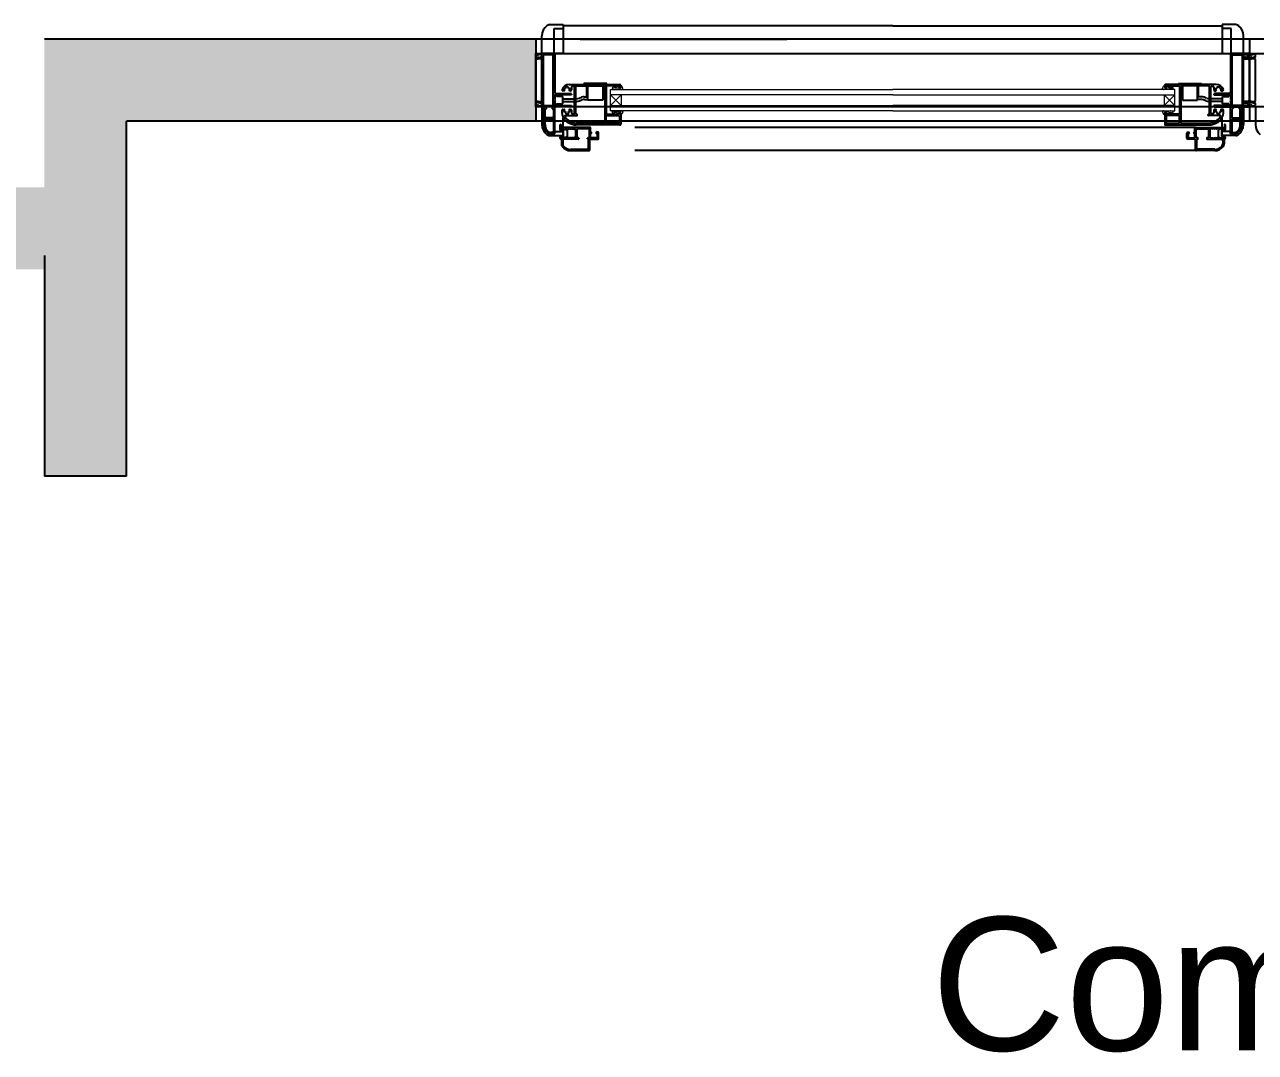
# Model space of a CAD drawing. Header units: millimetres. Extents: x 1.3 to 27.5, y 1.1 to 13.6.
# Drawn here: x 4.346 to 5.726, y 9.552 to 10.705 of the extents above; entities that cross this region are included whole.
import ezdxf

# ---------------------------------------------------------------- set-up
doc = ezdxf.new("R2010")
doc.units = ezdxf.units.MM
for name, color, linetype in [('PDF_Texto', 7, 'Continuous'), ('U-00-Carpinteria-Ventana-Hoja', 1, 'Continuous'), ('U-00-Carpinteria-Ventana-Marco', 2, 'Continuous'), ('U-00-Carpinteria-Ventana-Vano', 1, 'Continuous'), ('U-00-Muro-PANELES MADERA', 36, 'Continuous')]:
    doc.layers.add(name, color=color, linetype=linetype)
doc.layers.add('U-00-Carpinteria-Ventana-Vidrio', color=132, linetype='Continuous', lineweight=9, transparency=0.8)
doc.layers.add('U-00-Grafica-Hatch-Madera', color=7, linetype='Continuous', true_color=0xb8a47a)
doc.styles.add('PDF Arial', font='arial.ttf')

msp = doc.modelspace()

# ---------------------------------------------------------------- hatches: boundary and pattern name
at = {"layer": 'U-00-Grafica-Hatch-Madera', "true_color": 0x784a3b}
h = msp.add_hatch(color=27, dxfattribs=at)
h.dxf.hatch_style = 1
h.paths.add_polyline_path([(3.6679, 10.4305), (3.6679, 10.5209), (4.3678, 10.5225), (4.3679, 10.4305)])
at = {"layer": 'U-00-Muro-PANELES MADERA', "true_color": 0x784a3b}
h = msp.add_hatch(color=27, dxfattribs=at)
h.dxf.hatch_style = 1
h.paths.add_polyline_path([(4.919, 10.6887), (4.3679, 10.6887), (4.3679, 10.4995), (4.3679, 10.1986), (4.4599, 10.1986), (4.4599, 10.5967), (4.919, 10.5967)])

# ---------------------------------------------------------------- linework, layer by layer
at = {"layer": 'U-00-Carpinteria-Ventana-Hoja'}
for p, q in [((4.9506, 10.6308), (4.9493, 10.6308)), ((4.9499, 10.6322), (4.9499, 10.632)), ((4.9499, 10.632), (4.9506, 10.632)), ((4.9522, 10.6332), (4.9507, 10.6332)), ((4.9522, 10.6342), (4.9522, 10.6332)), ((4.9546, 10.6352), (4.9532, 10.6352)), ((4.9556, 10.6332), (4.9556, 10.6342)), ((4.9574, 10.6332), (4.9556, 10.6332)), ((4.9563, 10.6377), (5.013, 10.6377)), ((4.9567, 10.632), (4.9574, 10.632)), ((4.9579, 10.6308), (4.9567, 10.6308)), ((4.9574, 10.632), (4.9574, 10.6332)), ((4.9589, 10.6348), (4.9589, 10.6318)), ((4.9614, 10.6358), (4.9599, 10.6358)), ((4.9624, 10.6059), (4.9624, 10.6348)), ((4.9638, 10.6044), (4.9638, 10.6363)), ((4.9638, 10.6363), (4.9961, 10.6363)), ((4.9986, 10.639), (4.9727, 10.639)), ((4.9727, 10.639), (4.9727, 10.6377)), ((4.9727, 10.6377), (4.9986, 10.6377)), ((4.9762, 10.6241), (4.9762, 10.6363)), ((4.9773, 10.6201), (4.9773, 10.6363)), ((4.994, 10.6363), (4.994, 10.6201)), ((4.9951, 10.6226), (4.9951, 10.6363)), ((4.9961, 10.6363), (4.9961, 10.5954)), ((5.0125, 10.6363), (4.9976, 10.6363)), ((4.9976, 10.6363), (4.9976, 10.6044)), ((4.9986, 10.6377), (4.9986, 10.639)), ((5.0125, 10.6343), (5.0125, 10.6363)), ((5.0133, 10.6343), (5.0125, 10.6343)), ((5.014, 10.6367), (5.014, 10.635)), ((5.624, 10.6367), (5.624, 10.635)), ((5.6248, 10.6343), (5.6255, 10.6343)), ((5.6818, 10.6377), (5.625, 10.6377)), ((5.6255, 10.6343), (5.6255, 10.6363)), ((5.6255, 10.6363), (5.6405, 10.6363)), ((5.6395, 10.6377), (5.6395, 10.639)), ((5.6395, 10.639), (5.6654, 10.639)), ((5.6654, 10.6377), (5.6395, 10.6377)), ((5.6405, 10.6363), (5.6405, 10.6044)), ((5.6742, 10.6363), (5.642, 10.6363)), ((5.642, 10.6363), (5.642, 10.5954)), ((5.643, 10.6226), (5.643, 10.6363)), ((5.6441, 10.6363), (5.6441, 10.6201)), ((5.6608, 10.6201), (5.6608, 10.6363)), ((5.6619, 10.6241), (5.6619, 10.6363)), ((5.6654, 10.639), (5.6654, 10.6377)), ((5.6742, 10.6044), (5.6742, 10.6363)), ((5.6757, 10.6059), (5.6757, 10.6348)), ((5.6767, 10.6358), (5.6782, 10.6358)), ((5.6792, 10.6348), (5.6792, 10.6318)), ((5.6802, 10.6308), (5.6814, 10.6308)), ((5.6807, 10.632), (5.6807, 10.6332)), ((5.6807, 10.6332), (5.6825, 10.6332)), ((5.6814, 10.632), (5.6807, 10.632)), ((5.6825, 10.6332), (5.6825, 10.6342)), ((5.6835, 10.6352), (5.6849, 10.6352)), ((5.6859, 10.6342), (5.6859, 10.6332)), ((5.6859, 10.6332), (5.6874, 10.6332)), ((5.6882, 10.632), (5.6875, 10.632)), ((5.6875, 10.6308), (5.6888, 10.6308)), ((5.6882, 10.6322), (5.6882, 10.632)), ((4.9421, 10.6243), (4.9421, 10.6263)), ((4.9491, 10.6243), (4.9421, 10.6243)), ((4.9421, 10.6143), (4.9421, 10.6163)), ((4.9421, 10.6163), (4.9491, 10.6163)), ((4.9491, 10.6163), (4.9491, 10.6243)), ((4.9491, 10.6218), (4.9624, 10.6218)), ((4.9491, 10.6188), (4.9624, 10.6188)), ((4.9638, 10.6218), (4.9643, 10.6218)), ((4.9638, 10.6188), (4.9649, 10.6188)), ((4.9673, 10.6224), (4.9699, 10.6235)), ((4.968, 10.6194), (4.9706, 10.6205)), ((4.973, 10.6241), (4.9773, 10.6241)), ((4.9736, 10.6211), (4.9773, 10.6211)), ((4.994, 10.6201), (4.9773, 10.6201)), ((4.994, 10.6221), (4.9946, 10.6221)), ((5.6441, 10.6221), (5.6435, 10.6221)), ((5.6441, 10.6201), (5.6608, 10.6201)), ((5.6651, 10.6241), (5.6608, 10.6241)), ((5.6644, 10.6211), (5.6608, 10.6211)), ((5.6701, 10.6194), (5.6675, 10.6205)), ((5.6707, 10.6224), (5.6681, 10.6235)), ((5.6742, 10.6188), (5.6731, 10.6188)), ((5.6742, 10.6218), (5.6738, 10.6218)), ((5.689, 10.6218), (5.6757, 10.6218)), ((5.689, 10.6188), (5.6757, 10.6188)), ((5.689, 10.6163), (5.689, 10.6243)), ((5.689, 10.6243), (5.6959, 10.6243)), ((5.6959, 10.6163), (5.689, 10.6163)), ((5.6959, 10.6243), (5.6959, 10.6263)), ((5.6959, 10.6143), (5.6959, 10.6163)), ((4.9483, 10.6053), (4.9483, 10.6089)), ((4.9493, 10.6099), (4.9506, 10.6099)), ((4.9506, 10.6087), (4.9499, 10.6087)), ((4.9499, 10.6087), (4.9499, 10.6075)), ((4.9499, 10.6075), (4.9522, 10.6075)), ((4.9516, 10.6029), (4.9648, 10.6029)), ((4.9522, 10.6075), (4.9522, 10.6059)), ((4.9532, 10.6049), (4.9547, 10.6049)), ((4.9556, 10.6059), (4.9556, 10.6075)), ((4.9556, 10.6075), (4.9574, 10.6075)), ((4.9567, 10.6099), (4.9579, 10.6099)), ((4.9574, 10.6087), (4.9567, 10.6087)), ((4.9574, 10.6075), (4.9574, 10.6087)), ((4.9589, 10.6089), (4.9589, 10.6059)), ((4.9599, 10.6049), (4.9614, 10.6049)), ((4.9648, 10.6044), (4.9638, 10.6044)), ((4.9653, 10.6034), (4.9653, 10.6039)), ((4.9976, 10.6044), (5.0125, 10.6044)), ((4.9976, 10.5949), (4.9976, 10.6024)), ((4.9981, 10.6029), (5.012, 10.6029)), ((5.0125, 10.6044), (5.0125, 10.6064)), ((5.0125, 10.6064), (5.0133, 10.6064)), ((5.0125, 10.6024), (5.0125, 10.5949)), ((5.014, 10.6056), (5.014, 10.5934)), ((5.624, 10.6056), (5.624, 10.5934)), ((5.6255, 10.6064), (5.6248, 10.6064)), ((5.6255, 10.6044), (5.6255, 10.6064)), ((5.6405, 10.6044), (5.6255, 10.6044)), ((5.6255, 10.6024), (5.6255, 10.5949)), ((5.64, 10.6029), (5.626, 10.6029)), ((5.6405, 10.5949), (5.6405, 10.6024)), ((5.6727, 10.6034), (5.6727, 10.6039)), ((5.6732, 10.6044), (5.6742, 10.6044)), ((5.6865, 10.6029), (5.6732, 10.6029)), ((5.6782, 10.6049), (5.6767, 10.6049)), ((5.6792, 10.6089), (5.6792, 10.6059)), ((5.6814, 10.6099), (5.6802, 10.6099)), ((5.6807, 10.6075), (5.6807, 10.6087)), ((5.6807, 10.6087), (5.6814, 10.6087)), ((5.6824, 10.6075), (5.6807, 10.6075)), ((5.6824, 10.6059), (5.6824, 10.6075)), ((5.6849, 10.6049), (5.6834, 10.6049)), ((5.6882, 10.6075), (5.6859, 10.6075)), ((5.6859, 10.6075), (5.6859, 10.6059)), ((5.6888, 10.6099), (5.6875, 10.6099)), ((5.6875, 10.6087), (5.6882, 10.6087)), ((5.6882, 10.6087), (5.6882, 10.6075)), ((5.6898, 10.6053), (5.6898, 10.6089)), ((4.9951, 10.5944), (4.9641, 10.5944)), ((5.013, 10.5924), (4.9641, 10.5924)), ((5.012, 10.5944), (4.9981, 10.5944)), ((5.625, 10.5924), (5.6739, 10.5924)), ((5.626, 10.5944), (5.64, 10.5944)), ((5.643, 10.5944), (5.6739, 10.5944))]:
    msp.add_line(p, q, dxfattribs=at)
for centre, radius, start, end in [((4.9563, 10.6293), 0.00846, 89.9334, 160.5221), ((4.9493, 10.6318), 0.000996, 160.5221, 270), ((4.9507, 10.6323), 0.000846, 92.1062, 190.202), ((4.9506, 10.6314), 0.000597, 270, 90), ((4.9532, 10.6342), 0.000996, 90, 180), ((4.9546, 10.6342), 0.000996, 360, 90), ((4.9567, 10.6314), 0.000597, 90, 270), ((4.9579, 10.6318), 0.000996, 270, 360), ((4.9599, 10.6348), 0.000996, 90.0006, 180), ((4.9614, 10.6348), 0.000996, 360, 90.0006), ((5.013, 10.6367), 0.000996, 360, 90.0008), ((5.0133, 10.635), 0.000747, 270, 360), ((5.625, 10.6367), 0.000996, 89.9992, 180), ((5.6248, 10.635), 0.000747, 180, 270), ((5.6767, 10.6348), 0.000996, 89.9994, 180), ((5.6782, 10.6348), 0.000996, 0, 89.9994), ((5.6802, 10.6318), 0.000996, 180, 270), ((5.6814, 10.6314), 0.000597, 270, 90), ((5.6818, 10.6293), 0.00846, 19.4779, 90.0666), ((5.6835, 10.6342), 0.000996, 90, 180), ((5.6849, 10.6342), 0.000996, 0, 90), ((5.6875, 10.6314), 0.000597, 90, 270), ((5.6873, 10.6323), 0.000846, 349.798, 87.8938), ((5.6888, 10.6318), 0.000996, 270, 19.4779), ((4.9643, 10.6298), 0.00797, 270, 292.5568), ((4.9649, 10.6268), 0.00797, 270, 292.5568), ((4.973, 10.6161), 0.00797, 90, 112.5568), ((4.9736, 10.6131), 0.00797, 90, 112.5568), ((4.9946, 10.6226), 0.000498, 270, 360), ((5.6435, 10.6226), 0.000498, 180, 270), ((5.6644, 10.6131), 0.00797, 67.4432, 90), ((5.6651, 10.6161), 0.00797, 67.4432, 90), ((5.6731, 10.6268), 0.00797, 247.4432, 270), ((5.6738, 10.6298), 0.00797, 247.4432, 270), ((4.9493, 10.6089), 0.000996, 90, 180), ((4.9563, 10.6053), 0.00797, 180, 206.2865), ((4.9641, 10.6092), 0.0167, 206.2865, 270), ((4.9506, 10.6093), 0.000597, 270, 90), ((4.9516, 10.6024), 0.000498, 89.9992, 208.3925), ((4.9641, 10.6092), 0.0147, 208.3925, 270), ((4.9532, 10.6059), 0.000996, 180, 270), ((4.9547, 10.6059), 0.000996, 270, 360), ((4.9567, 10.6093), 0.000597, 90, 270), ((4.9579, 10.6089), 0.000996, 360, 90), ((4.9599, 10.6059), 0.000996, 180, 269.9994), ((4.9614, 10.6059), 0.000996, 269.9994, 360), ((4.9648, 10.6039), 0.000498, 359.9992, 90), ((4.9648, 10.6034), 0.000498, 269.9992, 359.9992), ((4.9981, 10.6024), 0.000498, 89.9992, 180), ((5.012, 10.6024), 0.000498, 360, 89.9992), ((5.0133, 10.6056), 0.000747, 360, 90), ((5.6248, 10.6056), 0.000747, 90, 180), ((5.626, 10.6024), 0.000498, 90.0008, 180), ((5.64, 10.6024), 0.000498, 0, 90.0008), ((5.6732, 10.6039), 0.000498, 90, 180.0008), ((5.6732, 10.6034), 0.000498, 180.0008, 270.0008), ((5.6739, 10.6092), 0.0147, 270, 331.6075), ((5.6739, 10.6092), 0.0167, 270, 333.7135), ((5.6767, 10.6059), 0.000996, 180, 270.0006), ((5.6782, 10.6059), 0.000996, 270.0006, 0), ((5.6802, 10.6089), 0.000996, 90, 180), ((5.6814, 10.6093), 0.000597, 270, 90), ((5.6834, 10.6059), 0.000996, 180, 270), ((5.6849, 10.6059), 0.000996, 270, 0), ((5.6865, 10.6024), 0.000498, 331.6075, 90.0008), ((5.6875, 10.6093), 0.000597, 90, 270), ((5.6888, 10.6089), 0.000996, 0, 90), ((5.6818, 10.6053), 0.00797, 333.7135, 0), ((4.9951, 10.5954), 0.000996, 270, 360), ((4.9981, 10.5949), 0.000498, 180, 270), ((5.012, 10.5949), 0.000498, 270, 360), ((5.013, 10.5934), 0.000996, 270, 360), ((5.625, 10.5934), 0.000996, 180, 270), ((5.626, 10.5949), 0.000498, 180, 270), ((5.64, 10.5949), 0.000498, 270, 0), ((5.643, 10.5954), 0.000996, 180, 270)]:
    msp.add_arc(centre, radius, start, end, dxfattribs=at)
at = {"layer": 'U-00-Carpinteria-Ventana-Marco'}
for p, q in [((4.9343, 10.705), (4.9496, 10.705)), ((4.9396, 10.6726), (4.9396, 10.7005)), ((4.9396, 10.7005), (4.9496, 10.7005)), ((4.9496, 10.705), (4.9496, 10.6726)), ((5.319, 10.7035), (4.9496, 10.7035)), ((5.319, 10.7035), (5.6885, 10.7035)), ((5.6885, 10.705), (5.6885, 10.6726)), ((5.7038, 10.705), (5.6885, 10.705)), ((5.6984, 10.7005), (5.6885, 10.7005)), ((5.6984, 10.6726), (5.6984, 10.7005)), ((4.9257, 10.6726), (4.9257, 10.6925)), ((5.7124, 10.6726), (5.7124, 10.6925)), ((4.919, 10.6719), (4.919, 10.6726)), ((4.919, 10.6726), (4.9401, 10.6726)), ((4.919, 10.6726), (4.919, 10.6719)), ((4.919, 10.6662), (4.919, 10.6686)), ((4.919, 10.6686), (4.92, 10.6686)), ((4.921, 10.6705), (4.9193, 10.6715)), ((4.92, 10.6686), (4.92, 10.6679)), ((4.9209, 10.6679), (4.9235, 10.6686)), ((4.9221, 10.6714), (4.9217, 10.6707)), ((4.9252, 10.6714), (4.9221, 10.6714)), ((4.9235, 10.6686), (4.924, 10.6686)), ((4.9245, 10.6681), (4.9245, 10.6679)), ((4.9496, 10.6726), (4.9257, 10.6726)), ((4.9257, 10.6684), (4.9257, 10.6709)), ((4.9272, 10.6706), (4.9272, 10.6148)), ((4.9379, 10.6711), (4.9277, 10.6711)), ((4.9384, 10.6148), (4.9384, 10.6706)), ((4.9401, 10.6726), (4.9401, 10.6288)), ((5.6885, 10.6726), (5.7124, 10.6726)), ((5.719, 10.6726), (5.6979, 10.6726)), ((5.6979, 10.6726), (5.6979, 10.6288)), ((5.6997, 10.6148), (5.6997, 10.6706)), ((5.7002, 10.6711), (5.7104, 10.6711)), ((5.7109, 10.6706), (5.7109, 10.6148)), ((5.7124, 10.6684), (5.7124, 10.6709)), ((5.7129, 10.6714), (5.7159, 10.6714)), ((5.7136, 10.6681), (5.7136, 10.6679)), ((5.7146, 10.6686), (5.7141, 10.6686)), ((5.7171, 10.6679), (5.7146, 10.6686)), ((5.7159, 10.6714), (5.7164, 10.6707)), ((5.717, 10.6705), (5.7188, 10.6715)), ((5.719, 10.6686), (5.718, 10.6686)), ((5.718, 10.6686), (5.718, 10.6679)), ((5.719, 10.6719), (5.719, 10.6726)), ((5.719, 10.6726), (5.719, 10.6719)), ((5.719, 10.6719), (5.719, 10.6726)), ((5.719, 10.6726), (5.7401, 10.6726)), ((5.719, 10.6726), (5.719, 10.6719)), ((5.719, 10.6662), (5.719, 10.6686)), ((5.719, 10.6662), (5.719, 10.6686)), ((5.719, 10.6686), (5.72, 10.6686)), ((5.721, 10.6705), (5.7193, 10.6715)), ((5.72, 10.6686), (5.72, 10.6679)), ((5.7209, 10.6679), (5.7235, 10.6686)), ((5.7221, 10.6714), (5.7217, 10.6707)), ((5.7252, 10.6714), (5.7221, 10.6714)), ((5.7235, 10.6686), (5.724, 10.6686)), ((5.7245, 10.6681), (5.7245, 10.6679)), ((5.7257, 10.6684), (5.7257, 10.6709)), ((4.9202, 10.6655), (4.919, 10.6662)), ((4.92, 10.6679), (4.9209, 10.6679)), ((4.9252, 10.6667), (4.9202, 10.6667)), ((4.9202, 10.6667), (4.9202, 10.6655)), ((4.9245, 10.6679), (4.9252, 10.6679)), ((4.9257, 10.6442), (4.9257, 10.6662)), ((5.7124, 10.6442), (5.7124, 10.6662)), ((5.7136, 10.6679), (5.7129, 10.6679)), ((5.7129, 10.6667), (5.7178, 10.6667)), ((5.718, 10.6679), (5.7171, 10.6679)), ((5.7178, 10.6667), (5.7178, 10.6655)), ((5.7178, 10.6655), (5.719, 10.6662)), ((5.7202, 10.6655), (5.719, 10.6662)), ((5.72, 10.6679), (5.7209, 10.6679)), ((5.7252, 10.6667), (5.7202, 10.6667)), ((5.7202, 10.6667), (5.7202, 10.6655)), ((5.7245, 10.6679), (5.7252, 10.6679)), ((5.7257, 10.6442), (5.7257, 10.6662)), ((4.9257, 10.6192), (4.9257, 10.6442)), ((5.7124, 10.6192), (5.7124, 10.6442)), ((5.7257, 10.6192), (5.7257, 10.6442)), ((4.9411, 10.6278), (4.9579, 10.6278)), ((4.9589, 10.6268), (4.9589, 10.6263)), ((5.6792, 10.6268), (5.6792, 10.6263)), ((5.6969, 10.6278), (5.6802, 10.6278)), ((4.919, 10.6192), (4.9202, 10.6199)), ((4.919, 10.6168), (4.919, 10.6192)), ((4.92, 10.6168), (4.919, 10.6168)), ((4.919, 10.6129), (4.919, 10.6135)), ((4.9579, 10.6129), (4.919, 10.6129)), ((4.9193, 10.6139), (4.921, 10.6149)), ((4.9209, 10.6175), (4.92, 10.6175)), ((4.92, 10.6175), (4.92, 10.6168)), ((4.9202, 10.6199), (4.9202, 10.6187)), ((4.9202, 10.6187), (4.9252, 10.6187)), ((4.9235, 10.6168), (4.9209, 10.6175)), ((4.9217, 10.6148), (4.9221, 10.614)), ((4.9221, 10.614), (4.9252, 10.614)), ((4.924, 10.6168), (4.9235, 10.6168)), ((4.9252, 10.6175), (4.9245, 10.6175)), ((4.9245, 10.6175), (4.9245, 10.6173)), ((4.9256, 10.6156), (4.9256, 10.6156)), ((4.9257, 10.6145), (4.9257, 10.617)), ((4.9496, 10.6129), (4.9257, 10.6129)), ((4.9257, 10.6129), (4.9257, 10.5929)), ((4.9277, 10.6143), (4.9379, 10.6143)), ((4.9278, 10.6129), (4.9278, 10.5929)), ((4.929, 10.6129), (4.9278, 10.6129)), ((4.9313, 10.6124), (4.929, 10.6129)), ((4.939, 10.6129), (4.9367, 10.6124)), ((4.9401, 10.6129), (4.939, 10.6129)), ((4.9401, 10.6258), (4.9401, 10.6218)), ((4.9401, 10.6218), (4.9406, 10.6213)), ((4.9406, 10.6213), (4.9401, 10.6208)), ((4.9401, 10.6208), (4.9401, 10.6198)), ((4.9401, 10.6198), (4.9406, 10.6193)), ((4.9406, 10.6193), (4.9401, 10.6188)), ((4.9401, 10.6188), (4.9401, 10.6148)), ((4.9401, 10.5825), (4.9401, 10.6129)), ((4.9589, 10.6263), (4.9406, 10.6263)), ((4.9406, 10.6143), (4.9589, 10.6143)), ((4.9589, 10.6143), (4.9589, 10.6138)), ((5.6792, 10.6263), (5.6974, 10.6263)), ((5.6974, 10.6143), (5.6792, 10.6143)), ((5.6792, 10.6143), (5.6792, 10.6138)), ((5.6802, 10.6129), (5.719, 10.6129)), ((5.6885, 10.6129), (5.7124, 10.6129)), ((5.6979, 10.6218), (5.6974, 10.6213)), ((5.6974, 10.6213), (5.6979, 10.6208)), ((5.6979, 10.6198), (5.6974, 10.6193)), ((5.6974, 10.6193), (5.6979, 10.6188)), ((5.6979, 10.6258), (5.6979, 10.6218)), ((5.6979, 10.6208), (5.6979, 10.6198)), ((5.6979, 10.6188), (5.6979, 10.6148)), ((5.6979, 10.5825), (5.6979, 10.6129)), ((5.6979, 10.6129), (5.6991, 10.6129)), ((5.6991, 10.6129), (5.7014, 10.6124)), ((5.7104, 10.6143), (5.7002, 10.6143)), ((5.7068, 10.6124), (5.7091, 10.6129)), ((5.7091, 10.6129), (5.7103, 10.6129)), ((5.7103, 10.6129), (5.7103, 10.5929)), ((5.7124, 10.6145), (5.7124, 10.617)), ((5.7124, 10.6156), (5.7124, 10.6156)), ((5.7124, 10.6129), (5.7124, 10.5929)), ((5.7178, 10.6187), (5.7129, 10.6187)), ((5.7129, 10.6175), (5.7136, 10.6175)), ((5.7159, 10.614), (5.7129, 10.614)), ((5.7136, 10.6175), (5.7136, 10.6173)), ((5.7141, 10.6168), (5.7146, 10.6168)), ((5.7146, 10.6168), (5.7171, 10.6175)), ((5.7164, 10.6148), (5.7159, 10.614)), ((5.7188, 10.6139), (5.717, 10.6149)), ((5.7171, 10.6175), (5.718, 10.6175)), ((5.719, 10.6192), (5.7178, 10.6199)), ((5.7178, 10.6199), (5.7178, 10.6187)), ((5.718, 10.6175), (5.718, 10.6168)), ((5.718, 10.6168), (5.719, 10.6168)), ((5.719, 10.6192), (5.7202, 10.6199)), ((5.719, 10.6168), (5.719, 10.6192)), ((5.719, 10.6168), (5.719, 10.6192)), ((5.72, 10.6168), (5.719, 10.6168)), ((5.719, 10.6129), (5.719, 10.6135)), ((5.719, 10.6129), (5.719, 10.6135)), ((5.7579, 10.6129), (5.719, 10.6129)), ((5.7193, 10.6139), (5.721, 10.6149)), ((5.7209, 10.6175), (5.72, 10.6175)), ((5.72, 10.6175), (5.72, 10.6168)), ((5.7202, 10.6199), (5.7202, 10.6187)), ((5.7202, 10.6187), (5.7252, 10.6187)), ((5.7235, 10.6168), (5.7209, 10.6175)), ((5.7217, 10.6148), (5.7221, 10.614)), ((5.7221, 10.614), (5.7252, 10.614)), ((5.724, 10.6168), (5.7235, 10.6168)), ((5.7252, 10.6175), (5.7245, 10.6175)), ((5.7245, 10.6175), (5.7245, 10.6173)), ((5.7256, 10.6156), (5.7256, 10.6156)), ((5.7257, 10.6145), (5.7257, 10.617)), ((5.7496, 10.6129), (5.7257, 10.6129)), ((5.7257, 10.6129), (5.7257, 10.5929)), ((4.9293, 10.6099), (4.9313, 10.6119)), ((4.9293, 10.6014), (4.9293, 10.6099)), ((4.9377, 10.6004), (4.9303, 10.6004)), ((4.9313, 10.6119), (4.9313, 10.6124)), ((4.9367, 10.6124), (4.9367, 10.6119)), ((4.9367, 10.6119), (4.9387, 10.6099)), ((4.9387, 10.6099), (4.9387, 10.6014)), ((4.9496, 10.5805), (4.9496, 10.6009)), ((5.6885, 10.5805), (5.6885, 10.6009)), ((5.7014, 10.6119), (5.6994, 10.6099)), ((5.6994, 10.6099), (5.6994, 10.6014)), ((5.7004, 10.6004), (5.7078, 10.6004)), ((5.7014, 10.6124), (5.7014, 10.6119)), ((5.7068, 10.6119), (5.7068, 10.6124)), ((5.7088, 10.6099), (5.7068, 10.6119)), ((5.7088, 10.6014), (5.7088, 10.6099)), ((4.9293, 10.5929), (4.9293, 10.5979)), ((4.9303, 10.5989), (4.9377, 10.5989)), ((4.9387, 10.5979), (4.9387, 10.585)), ((4.946, 10.5873), (4.946, 10.5924)), ((4.9465, 10.5929), (4.9465, 10.5929)), ((4.9495, 10.586), (4.9469, 10.5864)), ((4.947, 10.5925), (4.9474, 10.5884)), ((4.9794, 10.5895), (4.9482, 10.5895)), ((4.9482, 10.588), (4.9485, 10.588)), ((4.9484, 10.5875), (4.949, 10.5875)), ((4.9485, 10.588), (4.949, 10.5875)), ((4.949, 10.5875), (4.9495, 10.588)), ((4.949, 10.5875), (4.9495, 10.588)), ((4.9495, 10.588), (4.9505, 10.588)), ((4.9495, 10.588), (4.95, 10.5875)), ((4.95, 10.5875), (4.951, 10.5875)), ((4.95, 10.5804), (4.95, 10.5855)), ((4.9505, 10.588), (4.951, 10.5875)), ((4.951, 10.5875), (4.9515, 10.588)), ((4.951, 10.5875), (4.9515, 10.588)), ((4.9515, 10.588), (4.9525, 10.588)), ((4.9515, 10.588), (4.952, 10.5875)), ((4.952, 10.5875), (4.953, 10.5875)), ((4.9525, 10.588), (4.953, 10.5875)), ((4.953, 10.5875), (4.9535, 10.588)), ((4.9535, 10.588), (4.9545, 10.588)), ((4.954, 10.5865), (4.954, 10.5795)), ((4.9545, 10.588), (4.955, 10.5875)), ((4.955, 10.5875), (4.9555, 10.588)), ((4.9555, 10.588), (4.9565, 10.588)), ((4.9565, 10.588), (4.9569, 10.5875)), ((4.9569, 10.5875), (4.9574, 10.588)), ((4.9574, 10.588), (4.9584, 10.588)), ((4.9584, 10.588), (4.9589, 10.5875)), ((4.9589, 10.5875), (4.9594, 10.588)), ((4.9594, 10.588), (4.9624, 10.588)), ((4.9634, 10.587), (4.9634, 10.579)), ((4.9789, 10.588), (4.9649, 10.588)), ((4.9649, 10.588), (4.9649, 10.578)), ((4.9789, 10.578), (4.9789, 10.588)), ((4.9803, 10.5842), (4.9803, 10.5885)), ((5.6587, 10.5895), (5.0299, 10.5895)), ((5.6577, 10.5842), (5.6577, 10.5885)), ((5.6587, 10.5895), (5.6898, 10.5895)), ((5.6592, 10.588), (5.6732, 10.588)), ((5.6592, 10.578), (5.6592, 10.588)), ((5.6732, 10.588), (5.6732, 10.578)), ((5.6747, 10.587), (5.6747, 10.579)), ((5.6786, 10.588), (5.6756, 10.588)), ((5.6791, 10.5875), (5.6786, 10.588)), ((5.6796, 10.588), (5.6791, 10.5875)), ((5.6806, 10.588), (5.6796, 10.588)), ((5.6811, 10.5875), (5.6806, 10.588)), ((5.6816, 10.588), (5.6811, 10.5875)), ((5.6826, 10.588), (5.6816, 10.588)), ((5.6831, 10.5875), (5.6826, 10.588)), ((5.6836, 10.588), (5.6831, 10.5875)), ((5.6846, 10.588), (5.6836, 10.588)), ((5.6841, 10.5865), (5.6841, 10.5795)), ((5.6851, 10.5875), (5.6846, 10.588)), ((5.6856, 10.588), (5.6851, 10.5875)), ((5.6861, 10.5875), (5.6851, 10.5875)), ((5.6866, 10.588), (5.6856, 10.588)), ((5.6866, 10.588), (5.6861, 10.5875)), ((5.6871, 10.5875), (5.6866, 10.588)), ((5.6871, 10.5875), (5.6866, 10.588)), ((5.6876, 10.588), (5.6871, 10.5875)), ((5.6881, 10.5875), (5.6871, 10.5875)), ((5.6886, 10.588), (5.6876, 10.588)), ((5.6886, 10.588), (5.6881, 10.5875)), ((5.6881, 10.5804), (5.6881, 10.5855)), ((5.6885, 10.586), (5.6912, 10.5864)), ((5.6891, 10.5875), (5.6886, 10.588)), ((5.6891, 10.5875), (5.6886, 10.588)), ((5.6896, 10.588), (5.6891, 10.5875)), ((5.6897, 10.5875), (5.6891, 10.5875)), ((5.6898, 10.588), (5.6896, 10.588)), ((5.691, 10.5925), (5.6907, 10.5884)), ((5.6916, 10.5929), (5.6915, 10.5929)), ((5.6921, 10.5873), (5.6921, 10.5924)), ((5.6994, 10.5979), (5.6994, 10.585)), ((5.7078, 10.5989), (5.7004, 10.5989)), ((5.7088, 10.5929), (5.7088, 10.5979)), ((4.9343, 10.5805), (4.9496, 10.5805)), ((4.9377, 10.584), (4.9354, 10.584)), ((4.9354, 10.5825), (4.9401, 10.5825)), ((4.9401, 10.585), (4.9496, 10.585)), ((4.946, 10.578), (4.946, 10.5786)), ((4.9469, 10.5796), (4.9495, 10.5799)), ((4.9475, 10.577), (4.947, 10.577)), ((4.949, 10.5785), (4.9475, 10.5785)), ((4.9475, 10.5785), (4.9475, 10.577)), ((4.9475, 10.5775), (4.9475, 10.5712)), ((4.9485, 10.578), (4.948, 10.578)), ((4.949, 10.5785), (4.9485, 10.578)), ((4.9495, 10.578), (4.949, 10.5785)), ((4.9495, 10.578), (4.949, 10.5785)), ((4.949, 10.5755), (4.949, 10.5712)), ((4.95, 10.5785), (4.9495, 10.578)), ((4.9505, 10.578), (4.9495, 10.578)), ((4.951, 10.5785), (4.95, 10.5785)), ((4.9664, 10.5765), (4.95, 10.5765)), ((4.951, 10.5785), (4.9505, 10.578)), ((4.9515, 10.578), (4.951, 10.5785)), ((4.9515, 10.578), (4.951, 10.5785)), ((4.952, 10.5785), (4.9515, 10.578)), ((4.9525, 10.578), (4.9515, 10.578)), ((4.953, 10.5785), (4.952, 10.5785)), ((4.953, 10.5785), (4.9525, 10.578)), ((4.9535, 10.578), (4.953, 10.5785)), ((4.9545, 10.578), (4.9535, 10.578)), ((4.955, 10.5785), (4.9545, 10.578)), ((4.9555, 10.578), (4.955, 10.5785)), ((4.9565, 10.578), (4.9555, 10.578)), ((4.9569, 10.5785), (4.9565, 10.578)), ((4.9574, 10.578), (4.9569, 10.5785)), ((4.9584, 10.578), (4.9574, 10.578)), ((4.9589, 10.5785), (4.9584, 10.578)), ((4.9594, 10.578), (4.9589, 10.5785)), ((4.9624, 10.578), (4.9594, 10.578)), ((4.9649, 10.578), (4.9664, 10.578)), ((4.9669, 10.5775), (4.9669, 10.577)), ((4.9769, 10.577), (4.9769, 10.5775)), ((4.9774, 10.578), (4.9789, 10.578)), ((4.9779, 10.5656), (4.9779, 10.576)), ((4.9794, 10.5646), (4.9794, 10.5765)), ((4.9794, 10.5765), (4.9883, 10.5765)), ((4.9809, 10.5842), (4.9803, 10.5842)), ((4.9803, 10.5785), (4.9803, 10.5825)), ((4.9808, 10.583), (4.9809, 10.583)), ((4.9873, 10.578), (4.9808, 10.578)), ((4.9883, 10.5842), (4.9871, 10.5842)), ((4.9871, 10.583), (4.9873, 10.583)), ((4.9878, 10.5825), (4.9878, 10.5785)), ((4.9893, 10.5775), (4.9893, 10.5832)), ((5.6488, 10.5775), (5.6488, 10.5832)), ((5.6498, 10.5842), (5.651, 10.5842)), ((5.6587, 10.5765), (5.6498, 10.5765)), ((5.6503, 10.5825), (5.6503, 10.5785)), ((5.651, 10.583), (5.6508, 10.583)), ((5.6508, 10.578), (5.6572, 10.578)), ((5.6571, 10.5842), (5.6577, 10.5842)), ((5.6572, 10.583), (5.6571, 10.583)), ((5.6577, 10.5785), (5.6577, 10.5825)), ((5.6587, 10.5646), (5.6587, 10.5765)), ((5.6607, 10.578), (5.6592, 10.578)), ((5.6602, 10.5656), (5.6602, 10.576)), ((5.6612, 10.577), (5.6612, 10.5775)), ((5.6712, 10.5775), (5.6712, 10.577)), ((5.6732, 10.578), (5.6717, 10.578)), ((5.6717, 10.5765), (5.6881, 10.5765)), ((5.6756, 10.578), (5.6786, 10.578)), ((5.6786, 10.578), (5.6791, 10.5785)), ((5.6791, 10.5785), (5.6796, 10.578)), ((5.6796, 10.578), (5.6806, 10.578)), ((5.6806, 10.578), (5.6811, 10.5785)), ((5.6811, 10.5785), (5.6816, 10.578)), ((5.6816, 10.578), (5.6826, 10.578)), ((5.6826, 10.578), (5.6831, 10.5785)), ((5.6831, 10.5785), (5.6836, 10.578)), ((5.6836, 10.578), (5.6846, 10.578)), ((5.6846, 10.578), (5.6851, 10.5785)), ((5.6851, 10.5785), (5.6856, 10.578)), ((5.6851, 10.5785), (5.6861, 10.5785)), ((5.6856, 10.578), (5.6866, 10.578)), ((5.6861, 10.5785), (5.6866, 10.578)), ((5.6866, 10.578), (5.6871, 10.5785)), ((5.6866, 10.578), (5.6871, 10.5785)), ((5.6871, 10.5785), (5.6876, 10.578)), ((5.6871, 10.5785), (5.6881, 10.5785)), ((5.6876, 10.578), (5.6886, 10.578)), ((5.6881, 10.5785), (5.6886, 10.578)), ((5.6979, 10.585), (5.6885, 10.585)), ((5.7038, 10.5805), (5.6885, 10.5805)), ((5.6912, 10.5796), (5.6885, 10.5799)), ((5.6886, 10.578), (5.6891, 10.5785)), ((5.6886, 10.578), (5.6891, 10.5785)), ((5.6891, 10.5785), (5.6896, 10.578)), ((5.6891, 10.5785), (5.6906, 10.5785)), ((5.6891, 10.5755), (5.6891, 10.5712)), ((5.6896, 10.578), (5.6901, 10.578)), ((5.6906, 10.5785), (5.6906, 10.577)), ((5.6906, 10.5775), (5.6906, 10.5712)), ((5.6906, 10.577), (5.6911, 10.577)), ((5.6921, 10.578), (5.6921, 10.5786)), ((5.7026, 10.5825), (5.6979, 10.5825)), ((5.7004, 10.584), (5.7026, 10.584)), ((4.9579, 10.5651), (4.9774, 10.5651)), ((4.9579, 10.5636), (4.9784, 10.5636)), ((5.6597, 10.5636), (5.0299, 10.5636)), ((5.6801, 10.5636), (5.6597, 10.5636)), ((5.6801, 10.5651), (5.6607, 10.5651))]:
    msp.add_line(p, q, dxfattribs=at)
for centre, radius, start, end in [((4.9397, 10.6925), 0.014, 128.2132, 180), ((4.9354, 10.698), 0.00707, 99.6276, 128.2132), ((5.7026, 10.698), 0.00707, 51.7868, 80.3724), ((5.6983, 10.6925), 0.014, 0, 51.7868), ((4.9195, 10.6719), 0.000498, 180, 240), ((4.9213, 10.6709), 0.000498, 240, 330), ((4.924, 10.6681), 0.000498, 360, 90), ((4.9252, 10.6709), 0.000498, 360, 90), ((4.9252, 10.6684), 0.000498, 270, 360), ((4.9277, 10.6706), 0.000498, 90, 180), ((4.9379, 10.6706), 0.000498, 360, 90), ((5.7002, 10.6706), 0.000498, 90, 180), ((5.7104, 10.6706), 0.000498, 0, 90), ((5.7129, 10.6709), 0.000498, 90, 180), ((5.7129, 10.6684), 0.000498, 180, 270), ((5.7141, 10.6681), 0.000498, 90, 180), ((5.7168, 10.6709), 0.000498, 210, 300), ((5.7185, 10.6719), 0.000498, 300, 0), ((5.7195, 10.6719), 0.000498, 180, 240), ((5.7213, 10.6709), 0.000498, 240, 330), ((5.724, 10.6681), 0.000498, 360, 90), ((5.7252, 10.6709), 0.000498, 360, 90), ((5.7252, 10.6684), 0.000498, 270, 360), ((4.9252, 10.6662), 0.000498, 360, 90), ((5.7129, 10.6662), 0.000498, 90, 180), ((5.7252, 10.6662), 0.000498, 360, 90), ((4.9411, 10.6288), 0.000996, 180, 270), ((4.9579, 10.6268), 0.000996, 360, 90), ((5.6802, 10.6268), 0.000996, 90, 180), ((5.6969, 10.6288), 0.000996, 270, 0), ((4.9195, 10.6135), 0.000498, 120, 180), ((4.9213, 10.6145), 0.000498, 30, 120), ((4.924, 10.6173), 0.000498, 270, 360), ((4.9252, 10.6192), 0.000498, 270, 360), ((4.9252, 10.617), 0.000498, 360, 90), ((4.9252, 10.6145), 0.000498, 270, 360), ((4.9277, 10.6148), 0.000498, 180, 270), ((4.9379, 10.6148), 0.000498, 270, 360), ((4.9406, 10.6258), 0.000498, 90, 180), ((4.9406, 10.6148), 0.000498, 180, 270), ((4.9579, 10.6138), 0.000996, 270, 360), ((5.6802, 10.6138), 0.000996, 180, 270), ((5.6974, 10.6258), 0.000498, 0, 90), ((5.6974, 10.6148), 0.000498, 270, 0), ((5.7002, 10.6148), 0.000498, 180, 270), ((5.7104, 10.6148), 0.000498, 270, 0), ((5.7129, 10.6192), 0.000498, 180, 270), ((5.7129, 10.617), 0.000498, 90, 180), ((5.7129, 10.6145), 0.000498, 180, 270), ((5.7141, 10.6173), 0.000498, 180, 270), ((5.7168, 10.6145), 0.000498, 60, 150), ((5.7185, 10.6135), 0.000498, 0, 60), ((5.7195, 10.6135), 0.000498, 120, 180), ((5.7213, 10.6145), 0.000498, 30, 120), ((5.724, 10.6173), 0.000498, 270, 360), ((5.7252, 10.6192), 0.000498, 270, 360), ((5.7252, 10.617), 0.000498, 360, 90), ((5.7252, 10.6145), 0.000498, 270, 360), ((4.9303, 10.6014), 0.000996, 180, 270), ((4.9377, 10.6014), 0.000996, 270, 360), ((5.7004, 10.6014), 0.000996, 180, 270), ((5.7078, 10.6014), 0.000996, 270, 0), ((4.9397, 10.5929), 0.014, 180, 231.7868), ((4.9397, 10.5929), 0.0119, 180, 231.7868), ((4.9303, 10.5979), 0.000996, 90, 180), ((4.9397, 10.5929), 0.0105, 180, 231.7868), ((4.9377, 10.5979), 0.000996, 360, 90), ((4.9465, 10.5924), 0.000498, 90, 180), ((4.947, 10.5873), 0.000996, 180, 262.875), ((4.9465, 10.5924), 0.000498, 4.7201, 90), ((4.9484, 10.5885), 0.000996, 184.7201, 270), ((4.9482, 10.5887), 0.000747, 90, 270), ((4.9495, 10.5855), 0.000498, 360, 82.875), ((4.953, 10.5865), 0.000996, 360, 90), ((4.9624, 10.587), 0.000996, 360, 90), ((4.9794, 10.5885), 0.000996, 360, 90), ((5.6587, 10.5885), 0.000996, 90, 180), ((5.6756, 10.587), 0.000996, 90, 180), ((5.6851, 10.5865), 0.000996, 90, 180), ((5.6886, 10.5855), 0.000498, 97.125, 180), ((5.6897, 10.5885), 0.000996, 270, 355.2799), ((5.6898, 10.5887), 0.000747, 270, 90), ((5.6915, 10.5924), 0.000498, 90, 175.2799), ((5.6911, 10.5873), 0.000996, 277.125, 0), ((5.6916, 10.5924), 0.000498, 0, 90), ((5.7004, 10.5979), 0.000996, 90, 180), ((5.6983, 10.5929), 0.0105, 308.2132, 0), ((5.6983, 10.5929), 0.0119, 308.2132, 0), ((5.6983, 10.5929), 0.014, 308.2132, 0), ((5.7078, 10.5979), 0.000996, 0, 90), ((5.7397, 10.5929), 0.014, 180, 231.7868), ((4.9354, 10.5875), 0.00707, 231.7868, 260.3723), ((4.9354, 10.5875), 0.00498, 231.7868, 270), ((4.9354, 10.5875), 0.00349, 231.7868, 270), ((4.9377, 10.585), 0.000996, 270, 360), ((4.947, 10.5786), 0.000996, 97.125, 180), ((4.947, 10.578), 0.000996, 180, 270), ((4.948, 10.5775), 0.000498, 90, 180), ((4.95, 10.5755), 0.000996, 90, 180), ((4.9495, 10.5804), 0.000498, 277.125, 360), ((4.953, 10.5795), 0.000996, 270, 360), ((4.9624, 10.579), 0.000996, 270, 360), ((4.9664, 10.5775), 0.000498, 360, 90), ((4.9664, 10.577), 0.000498, 270, 360), ((4.9774, 10.5775), 0.000498, 90, 180), ((4.9774, 10.577), 0.000498, 180, 270), ((4.9774, 10.576), 0.000498, 360, 90), ((4.9808, 10.5825), 0.000498, 90, 180), ((4.9808, 10.5785), 0.000498, 180, 270), ((4.9809, 10.5836), 0.000597, 270, 90), ((4.9871, 10.5836), 0.000597, 90, 270), ((4.9873, 10.5825), 0.000498, 360, 90), ((4.9873, 10.5785), 0.000498, 270, 360), ((4.9883, 10.5832), 0.000996, 360, 90), ((4.9883, 10.5775), 0.000996, 270, 360), ((5.6498, 10.5832), 0.000996, 90, 180), ((5.6498, 10.5775), 0.000996, 180, 270), ((5.6508, 10.5825), 0.000498, 90, 180), ((5.6508, 10.5785), 0.000498, 180, 270), ((5.651, 10.5836), 0.000597, 270, 90), ((5.6571, 10.5836), 0.000597, 90, 270), ((5.6572, 10.5825), 0.000498, 0, 90), ((5.6572, 10.5785), 0.000498, 270, 0), ((5.6607, 10.576), 0.000498, 90, 180), ((5.6607, 10.5775), 0.000498, 0, 90), ((5.6607, 10.577), 0.000498, 270, 0), ((5.6717, 10.5775), 0.000498, 90, 180), ((5.6717, 10.577), 0.000498, 180, 270), ((5.6756, 10.579), 0.000996, 180, 270), ((5.6851, 10.5795), 0.000996, 180, 270), ((5.6886, 10.5804), 0.000498, 180, 262.875), ((5.6881, 10.5755), 0.000996, 0, 90), ((5.6901, 10.5775), 0.000498, 0, 90), ((5.6911, 10.578), 0.000996, 270, 0), ((5.6911, 10.5786), 0.000996, 0, 82.875), ((5.7004, 10.585), 0.000996, 180, 270), ((5.7026, 10.5875), 0.00349, 270, 308.2132), ((5.7026, 10.5875), 0.00498, 270, 308.2132), ((5.7026, 10.5875), 0.00707, 279.6277, 308.2132), ((4.9525, 10.5712), 0.00498, 180, 218.2132), ((4.9579, 10.5755), 0.0119, 218.2132, 270), ((4.9525, 10.5712), 0.00349, 180, 218.2132), ((4.9579, 10.5755), 0.0105, 218.2132, 270), ((4.9774, 10.5656), 0.000498, 270, 360), ((4.9784, 10.5646), 0.000996, 270, 360), ((5.6597, 10.5646), 0.000996, 180, 270), ((5.6607, 10.5656), 0.000498, 180, 270), ((5.6801, 10.5755), 0.0105, 270, 321.7868), ((5.6801, 10.5755), 0.0119, 270, 321.7868), ((5.6856, 10.5712), 0.00349, 321.7868, 0), ((5.6856, 10.5712), 0.00498, 321.7868, 0)]:
    msp.add_arc(centre, radius, start, end, dxfattribs=at)
at = {"layer": 'U-00-Carpinteria-Ventana-Vano'}
for points in [[(5.719, 10.6129), (4.919, 10.6129), (4.919, 10.6726), (5.719, 10.6726)], [(6.519, 10.6129), (5.719, 10.6129), (5.719, 10.6726), (6.519, 10.6726)]]:
    msp.add_lwpolyline(points, close=True, dxfattribs=at)
at = {"layer": 'U-00-Carpinteria-Ventana-Vidrio'}
for p, q in [((5.0026, 10.6263), (5.0026, 10.6323)), ((5.0026, 10.6323), (5.319, 10.6323)), ((5.0045, 10.6338), (5.0045, 10.6337)), ((5.0059, 10.6352), (5.0047, 10.6342)), ((5.0048, 10.6332), (5.0071, 10.6325)), ((5.0066, 10.6353), (5.0062, 10.6353)), ((5.0066, 10.6343), (5.0066, 10.6353)), ((5.0091, 10.6343), (5.0066, 10.6343)), ((5.0115, 10.6353), (5.0091, 10.6343)), ((5.0115, 10.6343), (5.0115, 10.6353)), ((5.014, 10.6343), (5.0115, 10.6343)), ((5.014, 10.6358), (5.014, 10.6343)), ((5.0149, 10.6363), (5.0145, 10.6363)), ((5.0165, 10.6333), (5.0153, 10.636)), ((5.6355, 10.6323), (5.319, 10.6323)), ((5.6215, 10.6333), (5.6228, 10.636)), ((5.6232, 10.6363), (5.6235, 10.6363)), ((5.624, 10.6358), (5.624, 10.6343)), ((5.624, 10.6343), (5.6265, 10.6343)), ((5.6265, 10.6343), (5.6265, 10.6353)), ((5.6265, 10.6353), (5.629, 10.6343)), ((5.629, 10.6343), (5.6315, 10.6343)), ((5.6332, 10.6332), (5.631, 10.6325)), ((5.6315, 10.6343), (5.6315, 10.6353)), ((5.6315, 10.6353), (5.6319, 10.6353)), ((5.6321, 10.6352), (5.6334, 10.6342)), ((5.6336, 10.6338), (5.6336, 10.6337)), ((5.6355, 10.6263), (5.6355, 10.6323)), ((5.0145, 10.6143), (5.0026, 10.6263)), ((5.0145, 10.6263), (5.0026, 10.6143)), ((5.0026, 10.6143), (5.0026, 10.6263)), ((5.319, 10.6263), (5.0026, 10.6263)), ((5.0026, 10.6084), (5.0026, 10.6143)), ((5.0026, 10.6143), (5.319, 10.6143)), ((5.0145, 10.6263), (5.0145, 10.6143)), ((5.319, 10.6263), (5.6355, 10.6263)), ((5.6355, 10.6143), (5.319, 10.6143)), ((5.6235, 10.6143), (5.6355, 10.6263)), ((5.6235, 10.6263), (5.6355, 10.6143)), ((5.6235, 10.6263), (5.6235, 10.6143)), ((5.6355, 10.6143), (5.6355, 10.6263)), ((5.6355, 10.6084), (5.6355, 10.6143)), ((5.319, 10.6084), (5.0026, 10.6084)), ((5.0045, 10.6068), (5.0045, 10.607)), ((5.0059, 10.6055), (5.0047, 10.6064)), ((5.0048, 10.6074), (5.0071, 10.6082)), ((5.0066, 10.6054), (5.0062, 10.6054)), ((5.0091, 10.6064), (5.0066, 10.6064)), ((5.0066, 10.6064), (5.0066, 10.6054)), ((5.0115, 10.6054), (5.0091, 10.6064)), ((5.014, 10.6064), (5.0115, 10.6064)), ((5.0115, 10.6064), (5.0115, 10.6054)), ((5.014, 10.6049), (5.014, 10.6064)), ((5.0149, 10.6044), (5.0145, 10.6044)), ((5.0165, 10.6073), (5.0153, 10.6047)), ((5.319, 10.6084), (5.6355, 10.6084)), ((5.6215, 10.6073), (5.6228, 10.6047)), ((5.6232, 10.6044), (5.6235, 10.6044)), ((5.624, 10.6049), (5.624, 10.6064)), ((5.624, 10.6064), (5.6265, 10.6064)), ((5.6265, 10.6064), (5.6265, 10.6054)), ((5.6265, 10.6054), (5.629, 10.6064)), ((5.629, 10.6064), (5.6315, 10.6064)), ((5.6332, 10.6074), (5.631, 10.6082)), ((5.6315, 10.6064), (5.6315, 10.6054)), ((5.6315, 10.6054), (5.6319, 10.6054)), ((5.6321, 10.6055), (5.6334, 10.6064)), ((5.6336, 10.6068), (5.6336, 10.607))]:
    msp.add_line(p, q, dxfattribs=at)
for centre, radius, start, end in [((5.005, 10.6338), 0.000498, 126.3268, 180), ((5.005, 10.6337), 0.000498, 180, 252.3499), ((5.0062, 10.6348), 0.000498, 90, 126.3268), ((5.0074, 10.6334), 0.000996, 252.3499, 281.5239), ((5.0112, 10.6144), 0.0184, 77.2279, 101.5239), ((5.0145, 10.6358), 0.000498, 90, 180), ((5.0149, 10.6358), 0.000498, 24.7174, 90), ((5.0155, 10.6333), 0.000996, 257.2279, 358.9136), ((5.6225, 10.6333), 0.000996, 181.0864, 282.7721), ((5.6232, 10.6358), 0.000498, 90, 155.2826), ((5.6268, 10.6144), 0.0184, 78.4761, 102.7721), ((5.6235, 10.6358), 0.000498, 0, 90), ((5.6307, 10.6334), 0.000996, 258.4761, 287.6501), ((5.6319, 10.6348), 0.000498, 53.6732, 90), ((5.6331, 10.6337), 0.000498, 287.6501, 0), ((5.6331, 10.6338), 0.000498, 0, 53.6732), ((5.005, 10.607), 0.000498, 107.6501, 180), ((5.005, 10.6068), 0.000498, 180, 233.6731), ((5.0062, 10.6059), 0.000498, 233.6731, 270), ((5.0074, 10.6072), 0.000996, 78.4761, 107.6501), ((5.0112, 10.6262), 0.0184, 258.4761, 282.772), ((5.0145, 10.6049), 0.000498, 180, 270), ((5.0149, 10.6049), 0.000498, 270, 335.2825), ((5.0155, 10.6073), 0.000996, 1.0863, 102.772), ((5.6225, 10.6073), 0.000996, 77.228, 178.9137), ((5.6268, 10.6262), 0.0184, 257.228, 281.5239), ((5.6232, 10.6049), 0.000498, 204.7175, 270), ((5.6235, 10.6049), 0.000498, 270, 0), ((5.6307, 10.6072), 0.000996, 72.3499, 101.5239), ((5.6319, 10.6059), 0.000498, 270, 306.3269), ((5.6331, 10.607), 0.000498, 0, 72.3499), ((5.6331, 10.6068), 0.000498, 306.3269, 0)]:
    msp.add_arc(centre, radius, start, end, dxfattribs=at)
at = {"layer": 'U-00-Muro-PANELES MADERA'}
for p, q in [((8.5919, 10.6887), (4.3679, 10.6887)), ((4.919, 10.6887), (4.919, 10.5967)), ((4.919, 10.6887), (4.919, 10.5967)), ((4.919, 10.6887), (4.919, 10.6017)), ((5.719, 10.6887), (4.919, 10.6887)), ((4.9686, 10.6887), (5.2005, 10.6887)), ((5.719, 10.6887), (5.719, 10.5967)), ((5.719, 10.6887), (5.719, 10.5967)), ((5.719, 10.6887), (5.719, 10.5967)), ((5.719, 10.6887), (5.719, 10.6017)), ((6.519, 10.6887), (5.719, 10.6887)), ((8.4999, 10.5967), (4.4599, 10.5967)), ((4.4599, 10.1986), (4.4599, 10.5967)), ((4.3679, 10.4461), (4.3679, 10.1986)), ((4.4599, 10.1986), (4.3679, 10.1986))]:
    msp.add_line(p, q, dxfattribs=at)

# ---------------------------------------------------------------- texts
at = {"layer": 'PDF_Texto', "insert": (5.3622, 9.7039), "char_height": 0.14941, "attachment_point": 1, "style": 'PDF Arial'}
msp.add_mtext('Comedor - Cocina', dxfattribs=at)

doc.saveas('drawing.dxf')
